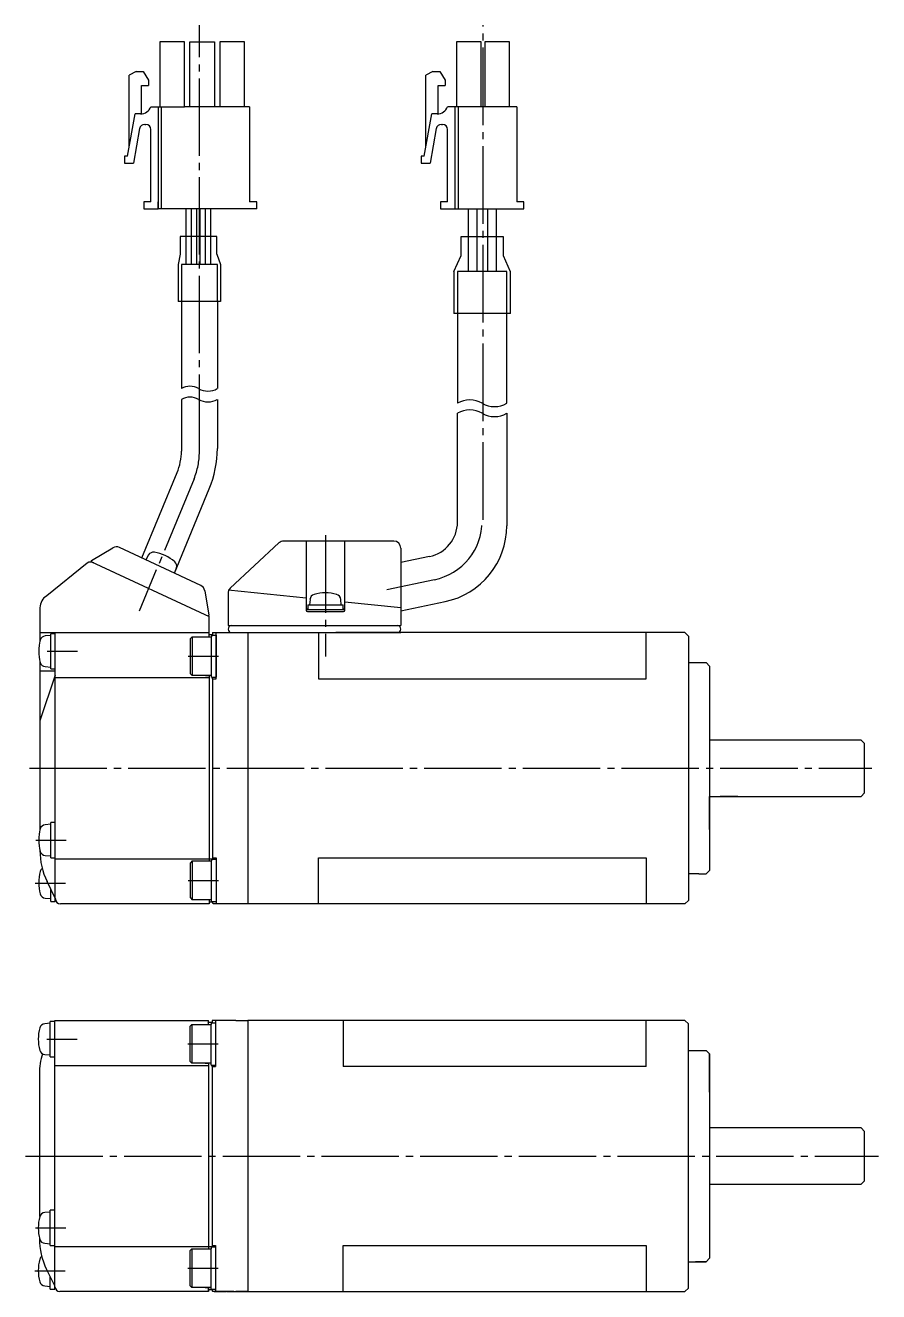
# Model space of a CAD drawing. Extents: x -147 to 162, y -94 to 93.
# Drawn here: x -69 to 52.1, y -86.8 to 92.9 of the extents above; entities that cross this region are included whole.
import ezdxf

# ---------------------------------------------------------------- set-up
doc = ezdxf.new("R2010")
doc.units = 0
doc.linetypes.add('DASH_CENTER', pattern=[14, 11, -1, 1, -1])
doc.linetypes.add('DASHED', pattern=[15, 7, -8])
doc.layers.get('0').update_dxf_attribs({"linetype": 'CONTINUOUS'})

msp = doc.modelspace()

# ---------------------------------------------------------------- linework, layer by layer
at = {"color": 1, "linetype": 'DASH_CENTER'}
for p, q in [((-44.26, 32.41), (-44.26, 92.95)), ((-4.02, 22.78), (-4.02, 92.95)), ((-45.02, 28.59), (-52.79, 9.8)), ((-26.38, 20.56), (-26.38, 3.34)), ((-17.68, 12.87), (-10.92, 14.27)), ((-65.84, 4.1), (-61.54, 4.1)), ((-45.84, 3.41), (-41.54, 3.41)), ((-68.38, -12.5), (51.15, -12.5)), ((-67.45, -22.7), (-63.15, -22.7)), ((-45.84, -28.41), (-41.54, -28.41)), ((-67.55, -28.8), (-63.25, -28.8)), ((-65.91, -50.94), (-61.61, -50.94)), ((-45.91, -51.63), (-41.61, -51.63)), ((-45.91, -51.63), (-41.61, -51.63)), ((-45.91, -51.63), (-41.61, -51.63)), ((-68.95, -67.54), (52.11, -67.54)), ((-67.52, -77.74), (-63.22, -77.74)), ((-67.62, -83.84), (-63.32, -83.84)), ((-45.91, -83.45), (-41.61, -83.45)), ((-45.91, -83.45), (-41.61, -83.45)), ((-45.91, -83.45), (-41.61, -83.45))]:
    msp.add_line(p, q, dxfattribs=at)
at = {"color": 7, "linetype": 'CONTINUOUS'}
for p, q in [((-46.38, 90.59), (-49.88, 90.59)), ((-49.88, 90.59), (-49.88, 81.39)), ((-46.38, 81.39), (-46.38, 90.59)), ((-45.63, 81.39), (-45.63, 90.59)), ((-45.63, 90.59), (-42.13, 90.59)), ((-42.13, 90.59), (-42.13, 81.39)), ((-41.38, 90.59), (-41.38, 81.39)), ((-37.88, 90.59), (-41.38, 90.59)), ((-37.88, 81.39), (-37.88, 90.59)), ((-4.29, 90.59), (-7.79, 90.59)), ((-7.79, 90.59), (-7.79, 81.39)), ((-4.29, 81.39), (-4.29, 90.59)), ((-0.24, 90.59), (-3.74, 90.59)), ((-3.74, 90.59), (-3.74, 81.39)), ((-0.24, 81.39), (-0.24, 90.59)), ((-53.22, 86.39), (-54.22, 85.89)), ((-53.22, 86.39), (-52.22, 86.39)), ((-52.22, 86.39), (-51.47, 85.14)), ((-11.13, 86.39), (-12.13, 85.89)), ((-11.13, 86.39), (-10.13, 86.39)), ((-10.13, 86.39), (-9.38, 85.14)), ((-54.22, 75.77), (-54.22, 85.89)), ((-51.47, 85.14), (-51.47, 84.39)), ((-12.13, 75.77), (-12.13, 85.89)), ((-9.38, 85.14), (-9.38, 84.39)), ((-52.47, 80.4), (-52.47, 84.39)), ((-52.47, 84.39), (-51.47, 84.39)), ((-10.38, 84.39), (-9.38, 84.39)), ((-10.38, 80.4), (-10.38, 84.39)), ((-51.13, 81.39), (-47.63, 81.39)), ((-50.13, 81.39), (-50.13, 66.89)), ((-49.63, 66.89), (-49.63, 81.39)), ((-47.63, 81.39), (-46.38, 81.39)), ((-45.63, 81.39), (-46.38, 81.39)), ((-42.13, 81.39), (-45.63, 81.39)), ((-37.13, 81.39), (-42.13, 81.39)), ((-37.13, 81.39), (-37.13, 67.89)), ((0.76, 81.39), (-9.04, 81.39)), ((-8.04, 81.39), (-8.04, 66.89)), ((-7.54, 81.39), (-7.54, 66.89)), ((0.76, 81.39), (0.76, 67.89)), ((-54.47, 74.39), (-53.38, 80.39)), ((-52.63, 80.39), (-53.38, 80.39)), ((-12.38, 74.39), (-11.29, 80.39)), ((-10.54, 80.39), (-11.29, 80.39)), ((-52.75, 78.28), (-53.63, 73.39)), ((-52.01, 78.89), (-51.88, 78.89)), ((-51.13, 67.89), (-51.13, 78.14)), ((-10.65, 78.28), (-11.54, 73.39)), ((-9.92, 78.89), (-9.79, 78.89)), ((-9.04, 67.89), (-9.04, 78.14)), ((-54.47, 74.39), (-54.88, 74.39)), ((-54.88, 74.39), (-54.88, 73.39)), ((-12.79, 74.39), (-12.79, 73.39)), ((-12.38, 74.39), (-12.79, 74.39)), ((-54.88, 73.39), (-53.63, 73.39)), ((-12.79, 73.39), (-11.54, 73.39)), ((-52.13, 67.89), (-52.13, 66.89)), ((-51.13, 67.89), (-52.13, 67.89)), ((-52.13, 66.89), (-51.43, 66.89)), ((-51.43, 66.89), (-50.13, 66.89)), ((-50.13, 66.89), (-50.13, 67.89)), ((-50.13, 66.89), (-50.13, 66.89)), ((-36.13, 66.89), (-50.13, 66.89)), ((-46.13, 62.99), (-46.13, 66.89)), ((-45.38, 62.99), (-45.38, 66.89)), ((-44.63, 62.99), (-44.63, 66.89)), ((-44.13, 62.99), (-44.13, 66.89)), ((-43.38, 62.99), (-43.38, 66.89)), ((-42.63, 62.99), (-42.63, 66.89)), ((-36.13, 67.89), (-37.13, 67.89)), ((-36.13, 66.89), (-36.13, 67.89)), ((-9.04, 67.89), (-10.04, 67.89)), ((-10.04, 67.89), (-10.04, 66.89)), ((-10.04, 66.89), (1.76, 66.89)), ((-6.14, 66.89), (-6.14, 62.99)), ((-4.89, 66.89), (-4.89, 62.99)), ((-3.39, 66.89), (-3.39, 62.99)), ((-2.14, 66.89), (-2.14, 62.99)), ((1.76, 67.89), (0.76, 67.89)), ((1.76, 66.89), (1.76, 67.89)), ((-41.78, 62.99), (-46.98, 62.99)), ((-46.98, 62.99), (-46.98, 60.49)), ((-41.78, 60.49), (-41.78, 62.99)), ((-7.14, 62.99), (-1.14, 62.99)), ((-7.14, 60.26), (-7.14, 62.99)), ((-1.14, 62.99), (-1.14, 60.26)), ((-46.98, 60.49), (-47.26, 58.99)), ((-41.78, 60.49), (-41.26, 58.99)), ((-8.14, 57.99), (-7.14, 60.26)), ((-1.15, 60.26), (-0.15, 57.99)), ((-47.26, 58.99), (-47.26, 53.74)), ((-41.26, 58.99), (-41.26, 53.74)), ((-8.14, 57.99), (-8.14, 52.06)), ((-0.14, 52.06), (-0.14, 57.99)), ((-41.26, 53.74), (-47.26, 53.74)), ((-46.81, 53.74), (-46.81, 41.38)), ((-41.71, 53.74), (-41.71, 41.38)), ((-0.14, 52.06), (-8.14, 52.06)), ((-7.64, 52.06), (-7.64, 39.3)), ((-0.64, 39.3), (-0.64, 52.06)), ((-46.81, 39.85), (-46.81, 32.52)), ((-41.71, 39.85), (-41.71, 32.9)), ((-7.64, 22.44), (-7.64, 37.89)), ((-0.64, 37.89), (-0.64, 21.93)), ((-52.42, 17.35), (-47.41, 29.46)), ((-47.8, 15.19), (-42.85, 27.16)), ((-59.57, 17), (-56.54, 18.79)), ((-59.57, 17), (-56.54, 18.79)), ((-44.04, 13.44), (-55.61, 18.83)), ((-32.97, 19.48), (-39.89, 13.04)), ((-16.68, 19.75), (-32.29, 19.75)), ((-29.13, 19.75), (-29.13, 9.95)), ((-23.63, 9.95), (-23.63, 19.75)), ((-15.68, 18.75), (-15.68, 7.75)), ((-60.19, 16.63), (-65.9, 11.99)), ((-59.57, 16.82), (-42.88, 9.04)), ((-51.48, 17.77), (-51.87, 17.09)), ((-11.63, 17.54), (-15.68, 16.7)), ((-47.79, 15.19), (-47.52, 15.93)), ((-43.49, 12.7), (-42.91, 9.23)), ((-29.13, 11.63), (-40.18, 12.77)), ((-40.18, 12.38), (-40.18, 7.75)), ((-28.56, 11.47), (-28.63, 10.69)), ((-24.13, 10.69), (-24.2, 11.47)), ((-15.68, 10.25), (-23.63, 11.07)), ((-15.68, 9.86), (-9.41, 11.16)), ((-66.88, 10.27), (-66.88, 5.52)), ((-42.88, 9.04), (-42.88, 9.04)), ((-42.88, 6.16), (-42.88, 9.04)), ((-28.93, 10.05), (-23.83, 10.05)), ((-28.93, 9.75), (-23.83, 9.75)), ((-28.88, 10.69), (-23.88, 10.69)), ((-28.88, 10.69), (-28.88, 10.05)), ((-28.88, 10.05), (-23.88, 10.05)), ((-23.88, 10.05), (-23.88, 10.69)), ((-40.18, 7.75), (-39.56, 7.75)), ((-40.18, 7.75), (-15.68, 7.75)), ((-66.88, 6.75), (-64.71, 6.75)), ((-65.35, 6.35), (-66.14, 6.28)), ((-65.35, 1.6), (-65.35, 6.6)), ((-64.71, 6.6), (-65.35, 6.6)), ((-64.71, -30.84), (-64.71, 6.75)), ((-64.71, 6.75), (-42.88, 6.75)), ((-64.71, 1.6), (-64.71, 6.6)), ((-45.27, 6.16), (-45.52, 5.91)), ((-45.52, 0.91), (-45.52, 5.91)), ((-45.27, 6.16), (-42.52, 6.16)), ((-45.27, 6.16), (-45.27, 0.66)), ((-42.38, 6.45), (-42.88, 6.45)), ((-42.52, 6.41), (-41.88, 6.41)), ((-42.52, 6.41), (-42.52, 6.16)), ((-42.52, 3.41), (-42.52, 6.16)), ((-42.38, 6.75), (-15.68, 6.75)), ((-42.38, 6.75), (-42.38, 6.45)), ((-42.38, 6.41), (-42.38, 6.45)), ((-41.88, 0.21), (-41.88, 6.75)), ((-41.88, 6.41), (-41.88, 0.41)), ((-37.38, 6.75), (-37.38, -31.75)), ((-27.38, 6.75), (-27.38, 0.21)), ((-24.88, 6.75), (-15.68, 6.75)), ((24.62, 6.75), (-24.88, 6.75)), ((19.12, 0.21), (19.12, 6.75)), ((24.62, 6.75), (25.12, 6.25)), ((25.12, 6.25), (25.12, -31.25)), ((-66.88, 2.67), (-66.88, -21.28)), ((-66.14, 1.92), (-65.35, 1.85)), ((-42.52, 0.66), (-42.52, 3.41)), ((25.12, 2.5), (27.62, 2.5)), ((28.12, 2), (27.62, 2.5)), ((28.12, 2), (27.62, 2.5)), ((28.12, 2), (28.12, -27)), ((-64.71, 1.29), (-66.88, 1.29)), ((-64.71, 0.69), (-66.88, -5.78)), ((-65.35, 1.6), (-64.71, 1.6)), ((-64.71, 0.36), (-42.88, 0.36)), ((-45.52, 0.91), (-45.27, 0.66)), ((-42.52, 0.66), (-45.27, 0.66)), ((-43.38, 0.66), (-42.78, 0.66)), ((-43.38, 0.66), (-42.78, 0.66)), ((-42.88, 0.66), (-42.88, -25.66)), ((-42.52, 0.66), (-42.78, 0.66)), ((-42.52, 0.66), (-42.78, 0.66)), ((-42.52, 0.41), (-42.52, 0.66)), ((-42.52, 0.41), (-41.88, 0.41)), ((-42.38, 0.21), (-42.38, 0.41)), ((-42.38, 0.21), (-42.38, -25.21)), ((-42.38, 0.21), (-41.88, 0.21)), ((-27.38, 0.21), (19.12, 0.21)), ((49.62, -8.5), (28.12, -8.5)), ((49.62, -8.5), (50.12, -9)), ((50.12, -16), (50.12, -9)), ((50.12, -16), (49.62, -16.5)), ((28.12, -16.5), (49.62, -16.5)), ((28.12, -21.2), (28.12, -16.5)), ((32.12, -16.5), (29.62, -16.5)), ((-65.35, -20.45), (-66.14, -20.52)), ((-64.71, -20.2), (-65.35, -20.2)), ((-65.35, -25.2), (-65.35, -20.2)), ((-64.71, -25.2), (-64.71, -20.2)), ((-66.14, -24.88), (-65.35, -24.95)), ((-65.35, -25.2), (-64.71, -25.2)), ((-64.71, -25.34), (-42.38, -25.34)), ((-45.27, -25.66), (-45.52, -25.91)), ((-45.52, -30.91), (-45.52, -25.91)), ((-45.27, -25.66), (-42.52, -25.66)), ((-45.27, -25.66), (-45.27, -31.16)), ((-42.52, -25.41), (-41.88, -25.41)), ((-42.52, -25.41), (-42.52, -25.66)), ((-42.52, -28.41), (-42.52, -25.66)), ((-42.38, -25.21), (-41.88, -25.21)), ((-42.38, -25.21), (-42.38, -25.41)), ((-41.88, -25.21), (-41.88, -31.75)), ((-41.88, -25.41), (-41.88, -31.41)), ((-27.38, -31.75), (-27.38, -25.21)), ((-27.38, -25.21), (19.12, -25.21)), ((19.12, -25.21), (19.12, -31.75)), ((-64.71, -30.94), (-65.87, -28.58)), ((-42.52, -31.16), (-42.52, -28.41)), ((26.62, -27.5), (25.12, -27.5)), ((26.62, -27.5), (27.62, -27.5)), ((27.62, -27.5), (28.12, -27)), ((-65.35, -31.4), (-65.35, -29.63)), ((-64.71, -31.4), (-64.71, -29.09)), ((-66.14, -30.93), (-65.35, -31)), ((-65.35, -31.4), (-64.71, -31.4)), ((-64.68, -31.05), (-64.68, -31.07)), ((-42.88, -31.75), (-63.98, -31.75)), ((-45.52, -30.91), (-45.27, -31.16)), ((-42.52, -31.16), (-45.27, -31.16)), ((-42.88, -31.16), (-42.88, -31.75)), ((-42.88, -31.45), (-42.38, -31.45)), ((-42.52, -31.41), (-42.52, -31.16)), ((-42.52, -31.41), (-41.88, -31.41)), ((-42.38, -31.41), (-42.38, -31.65)), ((-42.28, -31.75), (-42.38, -31.65)), ((-41.28, -31.75), (-42.28, -31.75)), ((-39.48, -31.75), (-41.28, -31.75)), ((24.62, -31.75), (-39.48, -31.75)), ((25.12, -31.25), (24.62, -31.75)), ((-65.42, -53.44), (-65.42, -48.44)), ((-64.78, -48.44), (-65.42, -48.44)), ((-64.78, -85.88), (-64.78, -48.29)), ((-64.78, -48.29), (-42.95, -48.29)), ((-64.78, -53.44), (-64.78, -48.44)), ((-42.95, -48.88), (-42.95, -48.29)), ((-39.1, -48.29), (-42.45, -48.29)), ((-42.45, -48.29), (-42.45, -48.63)), ((-39.1, -48.29), (-42.45, -48.29)), ((-42.45, -48.29), (-42.45, -48.63)), ((-41.95, -48.29), (-41.95, -54.83)), ((-41.95, -48.29), (-41.95, -54.83)), ((-39.1, -48.29), (-37.48, -48.29)), ((-39.1, -48.29), (-37.48, -48.29)), ((-37.38, -48.39), (-37.48, -48.29)), ((-37.38, -48.39), (-37.48, -48.29)), ((-37.38, -48.29), (-37.38, -86.69)), ((-37.38, -48.29), (-37.38, -86.79)), ((-37.38, -48.29), (-37.38, -86.69)), ((-37.38, -48.29), (-37.38, -86.79)), ((24.62, -48.29), (-37.38, -48.29)), ((-37.38, -48.29), (-37.38, -86.79)), ((-37.38, -48.39), (-37.38, -49.76)), ((-37.38, -48.39), (-37.38, -49.76)), ((-23.88, -48.29), (-23.88, -54.83)), ((19.12, -54.83), (19.12, -48.29)), ((24.62, -48.29), (25.12, -48.79)), ((-65.42, -48.69), (-66.2, -48.76)), ((-45.34, -48.88), (-45.59, -49.13)), ((-45.34, -48.88), (-45.59, -49.13)), ((-45.34, -48.88), (-45.59, -49.13)), ((-45.59, -54.13), (-45.59, -49.13)), ((-45.34, -48.88), (-45.34, -54.38)), ((-45.34, -48.88), (-42.59, -48.88)), ((-43.15, -48.54), (-43.15, -48.54)), ((-43.15, -48.54), (-43.15, -48.54)), ((-43.15, -48.54), (-43.15, -48.54)), ((-43.15, -48.54), (-43.15, -48.54)), ((-43.15, -48.54), (-43.15, -48.54)), ((-43.15, -48.54), (-43.15, -48.54)), ((-43.15, -48.54), (-43.15, -48.54)), ((-43.15, -48.54), (-43.15, -48.54)), ((-43.15, -48.54), (-43.15, -48.54)), ((-43.15, -48.54), (-43.15, -48.54)), ((-43.15, -48.54), (-43.15, -48.54)), ((-43.15, -48.54), (-43.15, -48.54)), ((-43.15, -48.54), (-43.15, -48.54)), ((-43.15, -48.54), (-43.15, -48.54)), ((-43.15, -48.54), (-43.15, -48.54)), ((-43.15, -48.54), (-43.15, -48.54)), ((-43.15, -48.54), (-43.15, -48.54)), ((-43.15, -48.54), (-43.15, -48.54)), ((-43.15, -48.54), (-43.15, -48.54)), ((-43.15, -48.54), (-43.15, -48.54)), ((-43.15, -48.54), (-43.15, -48.54)), ((-43.15, -48.54), (-43.15, -48.54)), ((-43.15, -48.54), (-43.15, -48.54)), ((-43.15, -48.54), (-43.15, -48.54)), ((-43.15, -48.54), (-43.15, -48.54)), ((-43.15, -48.54), (-43.15, -48.54)), ((-43.15, -48.54), (-43.15, -48.54)), ((-43.15, -48.54), (-43.15, -48.54)), ((-43.15, -48.54), (-43.15, -48.54)), ((-43.15, -48.54), (-43.15, -48.54)), ((-43.15, -48.54), (-43.15, -48.54)), ((-43.15, -48.54), (-43.15, -48.54)), ((-42.45, -48.59), (-42.95, -48.59)), ((-42.45, -48.59), (-42.95, -48.59)), ((-42.45, -48.59), (-42.95, -48.59)), ((-42.59, -48.63), (-41.95, -48.63)), ((-42.59, -48.63), (-41.95, -48.63)), ((-42.59, -48.63), (-41.95, -48.63)), ((-42.59, -48.63), (-42.59, -48.88)), ((-42.59, -51.63), (-42.59, -48.88)), ((-42.45, -48.63), (-42.45, -48.59)), ((-42.45, -48.63), (-42.45, -48.59)), ((-42.45, -48.63), (-42.45, -48.59)), ((-41.95, -48.63), (-41.95, -54.63)), ((25.12, -86.29), (25.12, -48.79)), ((-42.59, -54.38), (-42.59, -51.63)), ((-66.2, -53.12), (-65.42, -53.19)), ((-65.42, -53.44), (-64.78, -53.44)), ((25.12, -52.54), (26.12, -52.54)), ((25.12, -52.54), (26.12, -52.54)), ((26.12, -52.54), (27.62, -52.54)), ((26.12, -52.54), (27.62, -52.54)), ((26.12, -52.54), (27.62, -52.54)), ((26.12, -52.54), (27.62, -52.54)), ((28.12, -53.04), (27.62, -52.54)), ((28.12, -53.04), (27.62, -52.54)), ((28.12, -53.04), (27.62, -52.54)), ((28.12, -53.04), (27.62, -52.54)), ((28.12, -58.46), (28.12, -53.04)), ((28.12, -53.04), (28.12, -58.18)), ((28.12, -53.04), (28.12, -58.18)), ((28.12, -53.04), (28.12, -58.18)), ((28.12, -53.04), (28.12, -82.04)), ((-64.78, -54.68), (-42.95, -54.68)), ((-45.59, -54.13), (-45.34, -54.38)), ((-45.59, -54.13), (-45.34, -54.38)), ((-45.59, -54.13), (-45.34, -54.38)), ((-42.59, -54.38), (-45.34, -54.38)), ((-43.45, -54.38), (-42.85, -54.38)), ((-43.45, -54.38), (-42.85, -54.38)), ((-43.45, -54.38), (-42.85, -54.38)), ((-43.45, -54.38), (-42.85, -54.38)), ((-43.45, -54.38), (-42.85, -54.38)), ((-43.45, -54.38), (-42.85, -54.38)), ((-42.95, -54.38), (-42.95, -80.7)), ((-42.59, -54.38), (-42.85, -54.38)), ((-42.59, -54.38), (-42.85, -54.38)), ((-42.59, -54.63), (-42.59, -54.38)), ((-42.59, -54.63), (-41.95, -54.63)), ((-42.59, -54.63), (-41.95, -54.63)), ((-42.59, -54.63), (-41.95, -54.63)), ((-42.45, -54.83), (-42.45, -54.63)), ((-42.45, -54.83), (-41.95, -54.83)), ((-42.45, -54.83), (-41.95, -54.83)), ((-42.45, -54.83), (-42.45, -80.25)), ((-42.45, -54.83), (-41.95, -54.83)), ((19.12, -54.83), (-23.88, -54.83)), ((-66.95, -55.85), (-66.95, -73.44)), ((28.12, -57.04), (28.12, -58.46)), ((28.12, -58.46), (28.12, -82.04)), ((-66.95, -61.64), (-66.95, -76.14)), ((49.62, -63.54), (28.12, -63.54)), ((49.62, -63.54), (50.12, -64.04)), ((50.12, -64.04), (49.62, -63.54)), ((50.12, -71.04), (50.12, -64.04)), ((28.12, -71.54), (49.62, -71.54)), ((50.12, -71.04), (49.62, -71.54)), ((-64.78, -75.24), (-65.42, -75.24)), ((-65.42, -80.24), (-65.42, -75.24)), ((-64.78, -80.24), (-64.78, -75.24)), ((-65.42, -75.49), (-66.2, -75.56)), ((28.12, -76.62), (28.12, -78.04)), ((-66.2, -79.92), (-65.42, -79.99)), ((-65.42, -80.24), (-64.78, -80.24)), ((-64.78, -80.38), (-42.45, -80.38)), ((-45.34, -80.7), (-45.59, -80.95)), ((-45.34, -80.7), (-45.59, -80.95)), ((-45.34, -80.7), (-45.59, -80.95)), ((-45.34, -80.7), (-45.34, -86.2)), ((-45.34, -80.7), (-45.34, -86.2)), ((-45.34, -80.7), (-42.59, -80.7)), ((-45.34, -80.7), (-45.34, -86.2)), ((-42.59, -80.45), (-41.95, -80.45)), ((-42.59, -80.45), (-41.95, -80.45)), ((-42.59, -80.45), (-41.95, -80.45)), ((-42.59, -80.45), (-42.59, -80.7)), ((-42.59, -83.45), (-42.59, -80.7)), ((-42.45, -80.25), (-41.95, -80.25)), ((-42.45, -80.25), (-41.95, -80.25)), ((-42.45, -80.25), (-41.95, -80.25)), ((-42.45, -80.25), (-42.45, -80.45)), ((-41.95, -80.25), (-41.95, -86.79)), ((-41.95, -80.25), (-41.95, -86.79)), ((-41.95, -80.25), (-41.95, -86.79)), ((-41.95, -80.45), (-41.95, -86.45)), ((-41.95, -80.45), (-41.95, -86.45)), ((-41.95, -80.45), (-41.95, -86.45)), ((-23.88, -86.79), (-23.88, -80.25)), ((-23.88, -80.25), (19.12, -80.25)), ((19.12, -80.25), (19.12, -86.79)), ((-45.59, -85.95), (-45.59, -80.95)), ((-45.59, -85.95), (-45.59, -80.95)), ((-45.59, -85.95), (-45.59, -80.95)), ((25.12, -82.54), (27.62, -82.54)), ((25.12, -82.54), (27.62, -82.54)), ((27.62, -82.54), (26.12, -82.54)), ((27.62, -82.54), (26.12, -82.54)), ((27.62, -82.54), (28.12, -82.04)), ((27.62, -82.54), (28.12, -82.04)), ((-64.78, -85.98), (-65.93, -83.62)), ((-64.78, -86.44), (-64.78, -84.13)), ((-42.59, -86.2), (-42.59, -83.45)), ((-66.2, -85.97), (-65.42, -86.04)), ((-65.42, -86.44), (-65.42, -84.67)), ((-64.75, -86.09), (-64.75, -86.11)), ((-45.59, -85.95), (-45.34, -86.2)), ((-45.59, -85.95), (-45.34, -86.2)), ((-45.59, -85.95), (-45.34, -86.2)), ((-42.59, -86.2), (-45.34, -86.2)), ((-43.45, -86.2), (-42.85, -86.2)), ((-43.45, -86.2), (-42.85, -86.2)), ((-43.45, -86.2), (-42.85, -86.2)), ((-43.45, -86.2), (-42.85, -86.2)), ((-42.95, -86.79), (-42.95, -86.2)), ((-42.95, -86.79), (-42.95, -86.2)), ((-42.95, -86.2), (-42.95, -86.79)), ((-42.59, -86.2), (-42.85, -86.2)), ((-42.59, -86.45), (-42.59, -86.2)), ((-37.38, -85.07), (-37.38, -86.69)), ((-37.38, -85.07), (-37.38, -86.69)), ((-37.38, -85.94), (-37.38, -86.79)), ((-65.42, -86.44), (-64.78, -86.44)), ((-42.95, -86.79), (-64.05, -86.79)), ((-42.95, -86.49), (-42.45, -86.49)), ((-42.95, -86.49), (-42.45, -86.49)), ((-42.95, -86.49), (-42.45, -86.49)), ((-42.59, -86.45), (-41.95, -86.45)), ((-42.59, -86.45), (-41.95, -86.45)), ((-42.59, -86.45), (-41.95, -86.45)), ((-42.45, -86.45), (-42.45, -86.69)), ((-42.35, -86.79), (-42.45, -86.69)), ((-41.35, -86.79), (-42.35, -86.79)), ((-41.35, -86.79), (-42.35, -86.79)), ((-41.35, -86.79), (-42.35, -86.79)), ((-42.14, -86.79), (-40.42, -86.79)), ((-42.14, -86.79), (-40.42, -86.79)), ((-39.38, -86.79), (-41.35, -86.79)), ((-40.32, -86.79), (-39.1, -86.79)), ((-40.32, -86.79), (-39.1, -86.79)), ((-39.38, -86.79), (-37.38, -86.79)), ((-37.48, -86.79), (-39.1, -86.79)), ((-37.48, -86.79), (-39.1, -86.79)), ((-37.48, -86.79), (-37.38, -86.69)), ((-37.48, -86.79), (-37.38, -86.69)), ((-37.38, -86.79), (24.62, -86.79)), ((-37.38, -86.79), (-37.38, -86.79)), ((24.62, -86.79), (25.12, -86.29))]:
    msp.add_line(p, q, dxfattribs=at)
at = {"color": 2, "linetype": 'DASHED'}
for p, q in [((-46.13, 58.99), (-46.13, 62.99)), ((-45.38, 58.99), (-45.38, 62.99)), ((-44.63, 58.99), (-44.63, 62.99)), ((-44.13, 58.99), (-44.13, 62.99)), ((-43.38, 58.99), (-43.38, 62.99)), ((-42.63, 58.99), (-42.63, 62.99)), ((-6.14, 62.99), (-6.14, 57.99)), ((-4.89, 62.99), (-4.89, 57.99)), ((-3.39, 62.99), (-3.39, 57.99)), ((-2.14, 62.99), (-2.14, 57.99)), ((-41.71, 58.99), (-46.81, 58.99)), ((-46.81, 58.99), (-46.81, 53.74)), ((-41.71, 53.74), (-41.71, 58.99)), ((-7.64, 57.99), (-7.64, 52.06)), ((-0.64, 57.99), (-7.64, 57.99)), ((-0.64, 52.06), (-0.64, 57.99))]:
    msp.add_line(p, q, dxfattribs=at)
at = {"color": 7, "linetype": 'CONTINUOUS'}
for centre, radius, start, end in [((-52.58, 81.94), 1.55, 268.1333, 339.2468), ((-10.49, 81.94), 1.55, 268.1333, 339.2468), ((-52.01, 78.14), 0.75, 90, 169.6952), ((-51.88, 78.14), 0.75, 0, 90), ((-9.92, 78.14), 0.75, 90, 169.6952), ((-9.79, 78.14), 0.75, 0, 90), ((-54.81, 32.52), 8, 337.5329, 0), ((-56.71, 32.9), 15, 337.5329, 0), ((-12.64, 22.44), 5, 281.6894, 0), ((-11.64, 21.93), 11, 281.6894, 0), ((-56.03, 17.93), 1, 65, 120.561), ((-50.78, 17.37), 0.8, 80.4427, 150), ((-51.65, 12.24), 6, 49.5573, 80.4427), ((-32.29, 18.75), 1, 90, 132.942), ((-16.68, 18.75), 1, 0, 90), ((-59.68, 15.77), 1, 65, 120.5004), ((-59.52, 16.91), 0.1, 120.561, 245), ((-48.27, 16.2), 0.8, 340, 49.5573), ((-56.57, 15.53), 0.1, 245, 300.6197), ((-44.48, 12.54), 1, 9.439, 65), ((-39.18, 12.34), 1, 135, 180), ((-64.88, 10.27), 2, 120.5004, 180), ((-27.77, 11.4), 0.8, 105.4427, 175), ((-26.38, 6.39), 6, 74.5573, 105.4427), ((-25, 11.4), 0.8, 5, 74.5573), ((-43.01, 9.21), 0.1, 245, 9.439), ((-28.93, 10.25), 0.2, 180, 270), ((-28.93, 9.95), 0.2, 180, 270), ((-23.83, 10.25), 0.2, 270, 0), ((-23.83, 9.95), 0.2, 270, 0), ((-39.68, 7.25), 0.5, 90, 180), ((-39.68, 7.25), 0.5, 90, 180), ((-39.68, 7.25), 0.5, 180, 270), ((-16.18, 7.25), 0.5, 0, 90), ((-16.18, 7.25), 0.5, 0, 90), ((-16.18, 7.25), 0.5, 270, 0), ((-61.05, 4.1), 6, 164.5573, 195.4427), ((-66.07, 5.48), 0.8, 95, 164.5573), ((-66.07, 2.72), 0.8, 195.4427, 265), ((-61.05, -22.7), 6, 164.5573, 195.4427), ((-66.07, -21.32), 0.8, 95, 164.5573), ((-56.88, -24.19), 10, 180, 206.0535), ((-66.07, -24.08), 0.8, 195.4427, 265), ((-66.07, -27.37), 0.8, 127.4977, 164.5573), ((-61.05, -28.75), 6, 164.5573, 195.4427), ((-66.07, -30.13), 0.8, 195.4427, 265), ((-64.98, -31.07), 0.3, 0, 26.0535), ((-63.98, -31.05), 0.697, 180, 270), ((-61.12, -50.94), 6, 164.5573, 195.4427), ((-66.13, -49.56), 0.8, 95, 164.5573), ((-56.95, -55.85), 10, 163.5078, 180), ((-66.13, -52.33), 0.8, 195.4427, 265), ((-61.12, -77.74), 6, 164.5573, 195.4427), ((-66.13, -76.36), 0.8, 95, 164.5573), ((-56.95, -79.23), 10, 180, 206.0535), ((-66.13, -79.13), 0.8, 195.4427, 265), ((-61.12, -83.79), 6, 164.5573, 195.4427), ((-66.13, -82.41), 0.8, 127.4977, 164.5573), ((-66.13, -85.18), 0.8, 195.4427, 265), ((-65.05, -86.11), 0.3, 0, 26.0535), ((-64.05, -86.09), 0.697, 180, 270)]:
    msp.add_arc(centre, radius, start, end, dxfattribs=at)
at = {"color": 2, "linetype": 'CONTINUOUS'}
for centre, radius, start, end in [((-45.6, 39.28), 2.43, 60, 120), ((-43.05, 43.7), 2.67, 240, 300), ((-45.6, 37.75), 2.43, 60, 120), ((-43.05, 42.16), 2.67, 240, 300), ((-5.89, 36.27), 3.5, 60, 120), ((-5.89, 34.85), 3.5, 60, 120), ((-2.39, 42.33), 3.5, 240, 300), ((-2.39, 40.92), 3.5, 240, 300)]:
    msp.add_arc(centre, radius, start, end, dxfattribs=at)
at = {"color": 1, "linetype": 'DASH_CENTER'}
for centre, radius, start, end in [((-54.26, 32.41), 10, 337.5329, 0), ((-12.64, 22.59), 8.5, 281.6894, 359.9987)]:
    msp.add_arc(centre, radius, start, end, dxfattribs=at)

doc.saveas('drawing.dxf')
